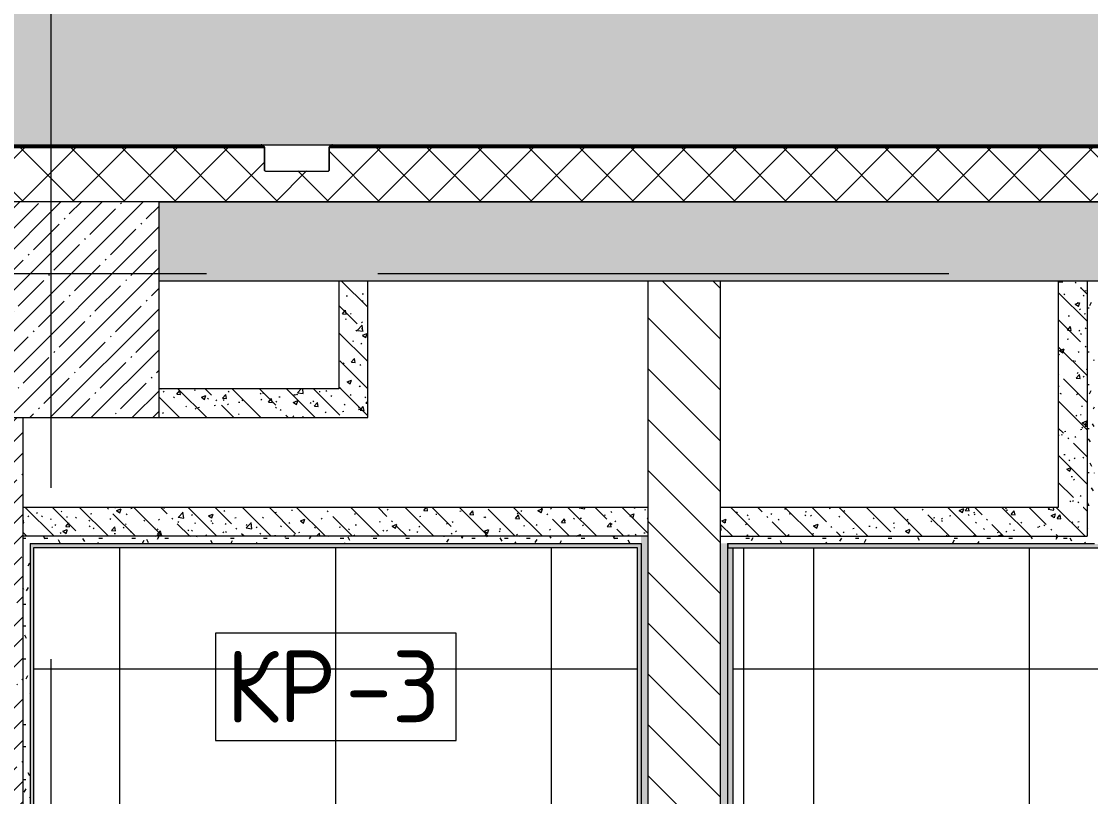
# Model space of a CAD drawing. Header units: millimetres. Extents: x -5368 to 196898, y -8553 to 29000.
# Drawn here: x 13927 to 16900, y 13547 to 15701 of the extents above; entities that cross this region are included whole.
import ezdxf

# ---------------------------------------------------------------- set-up
doc = ezdxf.new("R2010")
doc.units = ezdxf.units.MM
doc.linetypes.add('Осевая', pattern=[3175, 635, -476.25, 1587.5, -476.25])
for name, color, linetype, lineweight in [('A-DETL', 7, 'Continuous', 9), ('A-FLOR-IDEN', 7, 'Continuous', 9), ('A-FLOR-PATT', 7, 'Continuous', 9), ('A-GENM', 7, 'Continuous', 9), ('A-WALL', 7, 'Continuous', 9), ('I-WALL', 7, 'Continuous', 9), ('S-COLS', 7, 'Continuous', 9), ('Оси-2', 7, 'Осевая', 9)]:
    doc.layers.add(name, color=color, linetype=linetype, lineweight=lineweight)
for name, color, linetype, lineweight, true_color in [('A-DETL-GENF-1', 7, 'Continuous', 9, 0xd4d4d4), ('A-GENM-2', 7, 'Continuous', 9, 0x8000ff), ('A-WALL-1', 9, 'Continuous', 9, 0x808080), ('A-WALL-FNSH-1', 9, 'Continuous', 9, 0x808080), ('I-WALL-1', 7, 'Continuous', 9, 0x787878), ('I-WALL-2', 9, 'Continuous', 9, 0x808080), ('S-COLS-1', 9, 'Continuous', 9, 0x808080)]:
    doc.layers.add(name, color=color, linetype=linetype, lineweight=lineweight, true_color=true_color)
doc.styles.add('GOST Common_1', font='GOST_Common.ttf', dxfattribs={"height": 200})
pattern_1 = [(135, (0, 0), (-75.43415, -75.43415), [106.68, -17.78, 3.556, -17.78]), (135, (0, 75.39), (-75.43415, -75.43415), []), (50, (0, 0), (127.5292, -11.1576), [13.335, -146.685]), (355, (0, 0), (-24.6697, 133.74), [10.668, -117.348]), (100.451, (10.63, -0.93), (102.8597, 122.5818), [11.333, -124.663]), (46.184, (0, 35.56), (189.7552, -29.4304), [20.002, -220.027]), (96.636, (15.81, 33.1), (166.1822, 173.1996), [17, -186.995]), (351.184, (0, 35.56), (166.184, 173.1976), [16.002, -176.022]), (21, (17.78, 26.67), (106.13027, -71.58603), [13.335, -146.685]), (326, (17.78, 26.67), (43.2619, 128.93175), [10.668, -117.348]), (71.451, (26.62, 20.7), (149.392, 57.34505), [11.333, -124.663]), (37.5, (0, 0), (2.16223, 59.18836), [3.353, -112.573, 3.353, -115.773, -117.792]), (37.5, (0, 0), (2.16223, 59.18836), [-235.052, 3.353, -114.44]), (7.5, (0, 0), (46.77386, 70.12615), [3.353, -64.567, 3.353, -109.906, -44.894]), (7.5, (0, 0), (46.77386, 70.12615), [-181.178, 3.353, -41.542]), (327.5, (-39.65, 0), (94.91367, -4.01009), [3.353, -41.097, 3.353, -135.331, -184.023]), (327.5, (-39.65, 0), (94.91367, -4.01009), [-183.134, 3.353, -180.67]), (317.5, (-57.43, 0), (103.69057, 17.79882), [3.353, -54.432, 3.353, -88.748, -130.683]), (317.5, (-57.43, 0), (103.69057, 17.79882), [-149.885, 3.353, -127.33])]
pattern_2 = [(45, (0, 0), (-57.02463, 57.02463), []), (45, (57.025, 0), (-57.02463, 57.02463), [100.806, -20.161, 3.353, -16.808])]
pattern_3 = [(0, (0, 0), (121.92, 30.48), [10.058, -81.382, 10.058, -81.382, -487.68]), (0, (0, 0), (121.92, 30.48), [-182.88, 10.058, -172.822, 10.058, -81.382, -213.36]), (0, (0, 0), (121.92, 30.48), [-457.2, 10.058, -50.902, 10.058, -142.342]), (120, (45.72, 15.24), (-87.356454, 90.345817), [10.058, -81.382, 10.058, -81.382, -487.68]), (120, (45.72, 15.24), (-87.356454, 90.345817), [-182.88, 10.058, -172.822, 10.058, -81.382, -213.36]), (120, (45.72, 15.24), (-87.356454, 90.345817), [-457.2, 10.058, -50.902, 10.058, -142.342]), (240, (60.96, 76.2), (-34.563546, -120.825817), [10.058, -81.382, 10.058, -81.382, -487.68]), (240, (60.96, 76.2), (-34.563546, -120.825817), [-182.88, 10.058, -172.822, 10.058, -81.382, -213.36]), (240, (60.96, 76.2), (-34.563546, -120.825817), [-457.2, 10.058, -50.902, 10.058, -142.342])]

# ---------------------------------------------------------------- blocks, each defined once
blk = doc.blocks.new('BSC_Колонна _Прямоугольная - 600х600-V4-План раскладки напольных покрытий 3 этажа в осях 1-12')
at = {"layer": 'S-COLS'}
h = blk.add_hatch(dxfattribs=at)
h.set_pattern_fill('FP_6', color=256, style=0, pattern_type=2)
h.set_pattern_definition([(45, (-14010, -14900), (-57.02463, 57.02463), []), (45, (-13952.975, -14900), (-57.02463, 57.02463), [100.806, -20.161, 3.353, -16.808])])
h.paths.add_polyline_path([(-300, -300), (300, -300), (300, 300), (-300, 300), (-300, 26)])
at = {"layer": 'S-COLS-1'}
for p, q in [((300, 300), (-300, 300)), ((-300, 300), (-300, -300)), ((300, -300), (300, 300)), ((-300, -300), (300, -300))]:
    blk.add_line(p, q, dxfattribs=at)
blk = doc.blocks.new('Уголок вложенный - Уголок вложенный-23964580-План раскладки напольных покрытий 3 этажа в осях 1-12')
at = {"layer": 'A-GENM'}
blk.add_line((14603, 15288), (14603, 15349), dxfattribs=at)
at = {"layer": 'A-GENM', "flags": 128}
for points in [[(14603, 15349), (14602.8, 15351), (14602.1, 15352.9), (14601, 15354.6), (14599.6, 15356), (14597.9, 15357.1), (14596, 15357.8), (14594, 15358)], [(14606, 15285), (14605.3, 15285.1), (14604.7, 15285.3), (14604.1, 15285.7), (14603.7, 15286.1), (14603.3, 15286.7), (14603.1, 15287.3), (14603, 15288)]]:
    blk.add_lwpolyline(points, dxfattribs=at)
blk = doc.blocks.new('Уголок вложенный - Уголок вложенный-V32-План раскладки напольных покрытий 3 этажа в осях 1-12')
at = {"layer": 'A-GENM'}
blk.add_line((14783, 15349), (14783, 15288), dxfattribs=at)
at = {"layer": 'A-GENM', "flags": 128}
for points in [[(14792, 15358), (14790, 15357.8), (14788.1, 15357.1), (14786.4, 15356), (14785, 15354.6), (14783.9, 15352.9), (14783.2, 15351), (14783, 15349)], [(14783, 15288), (14782.9, 15287.3), (14782.7, 15286.7), (14782.3, 15286.1), (14781.9, 15285.7), (14781.3, 15285.3), (14780.7, 15285.1), (14780, 15285)]]:
    blk.add_lwpolyline(points, dxfattribs=at)
blk = doc.blocks.new('Уголок вложенный - Уголок вложенный-V33-План раскладки напольных покрытий 3 этажа в осях 1-12')
at = {"layer": 'A-GENM'}
for p, q in [((14603, 15349), (14603, 15288)), ((14783, 15288), (14783, 15349)), ((14606, 15285), (14780, 15285))]:
    blk.add_line(p, q, dxfattribs=at)
at = {"layer": 'A-GENM', "flags": 128}
for points in [[(14594, 15358), (14596, 15357.8), (14597.9, 15357.1), (14599.6, 15356), (14601, 15354.6), (14602.1, 15352.9), (14602.8, 15351), (14603, 15349)], [(14783, 15349), (14783.2, 15351), (14783.9, 15352.9), (14785, 15354.6), (14786.4, 15356), (14788.1, 15357.1), (14790, 15357.8), (14792, 15358)], [(14603, 15288), (14603.1, 15287.3), (14603.3, 15286.7), (14603.7, 15286.1), (14604.1, 15285.7), (14604.7, 15285.3), (14605.3, 15285.1), (14606, 15285)], [(14780, 15285), (14780.7, 15285.1), (14781.3, 15285.3), (14781.9, 15285.7), (14782.3, 15286.1), (14782.7, 15286.7), (14782.9, 15287.3), (14783, 15288)]]:
    blk.add_lwpolyline(points, dxfattribs=at)
blk = doc.blocks.new('Плинтус - Плинтус керамогранит светло-серый-29857475-План раскладки напольных покрытий 3 этажа в осях 1-12')
at = {"layer": 'A-GENM-2'}
blk.add_hatch(color=256, dxfattribs=at).paths.add_polyline_path([(0, 0), (15, -15), (3117, -15), (3117, 0), (111.9, 0)])
for p, q in [((0, 0), (3117, 0)), ((0, 0), (15, -15)), ((15, -15), (3117, -15)), ((45, -45), (3117, -45))]:
    blk.add_line(p, q, dxfattribs=at)
blk = doc.blocks.new('М_перекрытий_ЭП - Типоразмер-25383776-План раскладки напольных покрытий 3 этажа в осях 1-12')
at = {"layer": 'A-FLOR-IDEN'}
for p, q in [((3.352, 1.578), (-3.336, 1.578)), ((-3.336, 1.578), (-3.336, -1.406)), ((3.352, -1.406), (3.352, 1.578)), ((-3.336, -1.406), (3.352, -1.406))]:
    blk.add_line(p, q, dxfattribs=at)

msp = doc.modelspace()

# ---------------------------------------------------------------- hatches: boundary and pattern name
at = {"layer": 'A-DETL-GENF-1'}
msp.add_hatch(color=256, dxfattribs=at).paths.add_polyline_path([(-268, 14774.9), (-268, 15358), (38747.7, 15358), (38747.7, 23888.3), (33928.1, 23888.3), (33928.1, 27398.1), (-2409.1, 27398.1), (-2409.1, 14774.9), (-1571, 14774.9)])
at = {"layer": 'A-FLOR-PATT'}
h = msp.add_hatch(dxfattribs=at)
h.set_pattern_fill('FP_38', color=256, style=0, pattern_type=2)
h.set_pattern_definition([(270, (17930, 12701), (600, 4e-14), []), (0, (17930, 12701), (0, 600), [])])
h.paths.add_polyline_path([(16330, 10911), (16371.1, 10911), (16465.2, 10936.2), (16465.2, 10911), (16860, 10911.6), (16860, 10940), (16850, 10940), (16850, 10980), (16870, 10980), (16870, 11108), (16910, 11108), (16910, 11120), (16990, 11121), (16990, 11500), (18810, 11501), (18809, 11501), (16989, 11500), (16989, 11120.2), (16911.8, 11120.2), (16911.8, 11135.2), (16974, 11135.2), (16974, 11516), (18794, 11516), (18794, 12008.1), (19954, 12008.1), (19954, 13889), (18599.3, 13889), (18599.3, 14569), (18079.3, 14569), (18079.3, 14949), (16922, 14949), (16922, 14238), (15906, 14238), (15906, 11136), (15961, 11136), (15960, 11121), (15891, 11121), (15891, 14249), (16911, 14250), (16910, 14250), (15890, 14249), (15891, 11120), (15960, 11120), (15960, 11108), (16000, 11108), (16000, 10980), (16020, 10980), (16020, 10940), (16010, 10940), (16010, 10911), (16284.6, 10911)])
h.paths.add_polyline_path([(16766.2, 11164.8), (16693.8, 11164.8), (16730, 11300)])
h = msp.add_hatch(dxfattribs=at)
h.set_pattern_fill('FP_37', color=256, style=0, pattern_type=2)
h.set_pattern_definition([(270, (14800.5, 12701), (600, 4e-14), []), (0, (14800.5, 12701), (0, 600), [])])
h.paths.add_polyline_path([(15163.1, 10910), (15311, 10910), (15311, 10940), (15301, 10940), (15301, 10980), (15321, 10980), (15321, 11108), (15361, 11108), (15361, 11131), (15639, 11131), (15639, 14239), (13962, 14239), (13962, 11431), (14241, 11431), (14241, 11131), (14411, 11131), (14411, 11108), (14451, 11108), (14451, 10980), (14471, 10980), (14471, 10940), (14461, 10940), (14461, 10916.2), (14535.7, 10936.2), (14535.7, 10910), (15065.3, 10910), (15065.3, 10936.2)])
h.paths.add_polyline_path([(14836.7, 11164.8), (14764.3, 11164.8), (14800.5, 11300), (14818.5, 11232.9)])
at = {"layer": 'A-WALL'}
h = msp.add_hatch(dxfattribs=at)
h.set_pattern_fill('FP_11', color=256, style=0, pattern_type=2)
h.set_pattern_definition([(45, (0, 0), (-70.71068, 70.71068), []), (135, (0, 0), (-70.71068, -70.71068), [])])
h.paths.add_polyline_path([(38747.7, 15200), (38747.7, 15350), (37810, 15350), (37810, 15200), (38604.1, 15200)])
h.paths.add_polyline_path([(34660, 15200), (35410, 15200), (35410, 15350), (34660, 15350)])
h.paths.add_polyline_path([(32110, 15200), (32110, 15350), (30017, 15349), (30017, 15288), (30014, 15285), (29240, 15285), (29237, 15288), (29236.3, 15350), (25610.3, 15349), (25610.3, 15288), (25607.3, 15285), (24433.3, 15285), (24430.3, 15288), (24429.5, 15350), (19790, 15349), (19790, 15288), (19787, 15285), (19013, 15285), (19010, 15288), (19009.3, 15350), (14783, 15349), (14781.9, 15285.7), (14780, 15285), (14603.7, 15286.1), (14603, 15288), (14602.3, 15350), (12860, 15350), (12860, 15200), (31393.2, 15200)])
h.paths.add_polyline_path([(8043.6, 15200), (8260, 15200), (8260, 15350), (7660, 15350), (7660, 15200)])
h.paths.add_polyline_path([(9417.1, 15200), (9760, 15200), (9760, 15350), (9160, 15350), (9160, 15200)])
h.paths.add_polyline_path([(6160, 15200), (6760, 15200), (6760, 15350), (40, 15350), (40, 15293), (-110, 15293), (-110, 15200), (5296.5, 15200)])
h.paths.add_polyline_path([(33110.1, 15200), (33240, 15200), (33240, 15350), (33010, 15350), (33010, 15200)])
h.paths.add_polyline_path([(33760, 15200), (33760, 15350), (33610, 15350), (33610, 15200)])
at = {"layer": 'I-WALL'}
h = msp.add_hatch(dxfattribs=at)
h.set_pattern_fill('FP_12', color=256, style=0, pattern_type=2)
h.set_pattern_definition(pattern_2)
h.paths.add_polyline_path([(23152.1, 14980), (25810, 14980), (25810, 15200), (22510, 15200), (22510, 14980)])
h.paths.add_polyline_path([(21910, 14980), (21910, 15200), (18710.3, 15200), (18710.3, 14980), (20405.1, 14980)])
h.paths.add_polyline_path([(30790, 14980), (32110, 14980), (32110, 15200), (30610, 15200), (30610, 14980)])
h.paths.add_polyline_path([(26410, 14980), (30010, 14980), (30010, 15200), (26410, 15200), (26410, 15094.6)])
h.paths.add_polyline_path([(16810, 14980), (18110.3, 14980), (18110.3, 15200), (14310, 15200), (14310, 14980), (16284.6, 14980)])
h = msp.add_hatch(dxfattribs=at)
h.set_pattern_fill('FP_10', color=256, style=0, pattern_type=2)
h.set_pattern_definition([(135, (0, 0), (-70.7107, -70.7107), [])])
h.paths.add_polyline_path([(15670, 11100), (15870, 11100), (15870, 14980), (15670, 14980), (15670, 11232.9)])
h = msp.add_hatch(dxfattribs=at)
h.set_pattern_fill('FP_12', color=256, style=0, pattern_type=2)
h.set_pattern_definition(pattern_2)
h.paths.add_polyline_path([(13711, 11400), (13931, 11400), (13931, 14600), (13711, 14600), (13711, 11760.5)])
for points in [[(15639, 14239), (15650, 14239), (15650, 14250), (13951, 14250), (13951, 14239), (14911.1, 14239)], [(16922, 14238), (16922, 14249), (15891, 14249), (15891, 14238), (16284.6, 14238)], [(13962, 11420), (13962, 14239), (13951, 14239), (13951, 11420)], [(15639, 11131), (15650, 11131), (15650, 14239), (15639, 14239), (15639, 11232.9)]]:
    msp.add_hatch(color=256, dxfattribs=at).paths.add_polyline_path(points)
at = {"layer": 'I-WALL-1'}
h = msp.add_hatch(dxfattribs=at)
h.set_pattern_fill('FP_19', color=256, style=0, pattern_type=2)
h.set_pattern_definition(pattern_1)
h.paths.add_polyline_path([(14890, 14680), (14890, 14980), (14810, 14980), (14810, 14680)])
h = msp.add_hatch(dxfattribs=at)
h.set_pattern_fill('FP_19', color=256, style=0, pattern_type=2)
h.set_pattern_definition(pattern_1)
h.paths.add_polyline_path([(16810, 14350), (16890, 14350), (16890, 14980), (16810, 14980), (16810, 14926)])
h = msp.add_hatch(dxfattribs=at)
h.set_pattern_fill('FP_19', color=256, style=0, pattern_type=2)
h.set_pattern_definition(pattern_1)
h.paths.add_polyline_path([(14310, 14600), (14890, 14600), (14890, 14680), (14310, 14680)])
h = msp.add_hatch(dxfattribs=at)
h.set_pattern_fill('FP_19', color=256, style=0, pattern_type=2)
h.set_pattern_definition(pattern_1)
h.paths.add_polyline_path([(15650, 14270), (15670, 14270), (15670, 14350), (13931, 14350), (13931, 14270), (14911.1, 14270)])
h = msp.add_hatch(dxfattribs=at)
h.set_pattern_fill('FP_19', color=256, style=0, pattern_type=2)
h.set_pattern_definition(pattern_1)
h.paths.add_polyline_path([(16890, 14270), (16890, 14350), (15870, 14350), (15870, 14270), (16284.6, 14270)])
at = {"layer": 'I-WALL-2'}
h = msp.add_hatch(dxfattribs=at)
h.set_pattern_fill('FP_36', color=256, style=0, pattern_type=2)
h.set_pattern_definition(pattern_3)
h.paths.add_polyline_path([(16971.4, 14960), (18090.3, 14960), (18090.3, 14980), (16890, 14980), (16890, 14960), (16910, 14960)])
h = msp.add_hatch(dxfattribs=at)
h.set_pattern_fill('FP_36', color=256, style=0, pattern_type=2)
h.set_pattern_definition(pattern_3)
h.paths.add_polyline_path([(16910, 14250), (16910, 14960), (16890, 14960), (16890, 14250)])
h = msp.add_hatch(dxfattribs=at)
h.set_pattern_fill('FP_36', color=256, style=0, pattern_type=2)
h.set_pattern_definition(pattern_3)
h.paths.add_polyline_path([(15650, 14250), (15650, 14270), (13931, 14270), (13931, 14250), (14911.1, 14250)])
h = msp.add_hatch(dxfattribs=at)
h.set_pattern_fill('FP_36', color=256, style=0, pattern_type=2)
h.set_pattern_definition(pattern_3)
h.paths.add_polyline_path([(13931, 11400), (13951, 11400), (13951, 14250), (13931, 14250), (13931, 11760.5)])
h = msp.add_hatch(dxfattribs=at)
h.set_pattern_fill('FP_36', color=256, style=0, pattern_type=2)
h.set_pattern_definition(pattern_3)
h.paths.add_polyline_path([(15670, 11100), (15670, 14270), (15650, 14270), (15650, 11100)])
h = msp.add_hatch(dxfattribs=at)
h.set_pattern_fill('FP_36', color=256, style=0, pattern_type=2)
h.set_pattern_definition(pattern_3)
h.paths.add_polyline_path([(16890, 14250), (16890, 14270), (15870, 14270), (15870, 14250), (16284.6, 14250)])
h = msp.add_hatch(dxfattribs=at)
h.set_pattern_fill('FP_36', color=256, style=0, pattern_type=2)
h.set_pattern_definition(pattern_3)
h.paths.add_polyline_path([(15870, 11100), (15890, 11100), (15890, 14250), (15870, 14250), (15870, 11232.9)])

# ---------------------------------------------------------------- linework, layer by layer
at = {"layer": 'A-DETL'}
msp.add_line((-268, 15358), (38747.7, 15358), dxfattribs=at)
at = {"layer": 'A-WALL'}
for p, q in [((14602, 15353), (12860, 15353)), ((14602.9, 15350), (12860, 15350)), ((19009.9, 15350), (14783.1, 15350)), ((19009.2, 15353), (14784, 15353)), ((18110.3, 15200), (14310, 15200)), ((14310, 14980), (18110.3, 14980)), ((15870, 14980), (15870, 11100)), ((16890, 14980), (16890, 14270)), ((13931, 14600), (13931, 11400)), ((15670, 14270), (13931, 14270)), ((13951, 14250), (15650, 14250)), ((13951, 14250), (13951, 11420)), ((15650, 14250), (15650, 11120)), ((15890, 14250), (15890, 11120)), ((15891, 14249), (15891, 14238))]:
    msp.add_line(p, q, dxfattribs=at)
at = {"layer": 'A-WALL-1'}
for p, q in [((14310, 15200), (21910, 15200)), ((14810, 14980), (14810, 14680)), ((14890, 14600), (14890, 14980)), ((15670, 11100), (15670, 14980)), ((16810, 14980), (16810, 14350)), ((14810, 14680), (14310, 14680)), ((14310, 14600), (14890, 14600)), ((15670, 14350), (13931, 14350)), ((16810, 14350), (15870, 14350)), ((15870, 14270), (16890, 14270)), ((15890, 14250), (16910, 14250))]:
    msp.add_line(p, q, dxfattribs=at)
at = {"layer": 'A-WALL-FNSH-1'}
for p, q in [((16911, 14249), (15890, 14249)), ((13962, 14239), (15639, 14239)), ((13962, 11431), (13962, 14239)), ((15639, 14239), (15639, 11131)), ((15891, 11121), (15891, 14238)), ((15891, 14238), (16922, 14238))]:
    msp.add_line(p, q, dxfattribs=at)
at = {"layer": 'Оси-2'}
for p, q in [((14010, 593.7), (14010, 24898.1)), ((-2068.1, 15000), (35660, 15000))]:
    msp.add_line(p, q, dxfattribs=at)

# ---------------------------------------------------------------- block references
at = {"layer": 'A-FLOR-IDEN', "xscale": 99.99999999999993, "yscale": 99.99999999999993, "zscale": 99.99999999999993}
msp.add_blockref('М_перекрытий_ЭП - Типоразмер-25383776-План раскладки напольных покрытий 3 этажа в осях 1-12', (14800.5, 13842.9), dxfattribs=at)
at = {"layer": 'A-GENM'}
for name in ['Уголок вложенный - Уголок вложенный-23964580-План раскладки напольных покрытий 3 этажа в осях 1-12', 'Уголок вложенный - Уголок вложенный-V33-План раскладки напольных покрытий 3 этажа в осях 1-12', 'Уголок вложенный - Уголок вложенный-V32-План раскладки напольных покрытий 3 этажа в осях 1-12']:
    msp.add_blockref(name, (0, 0), dxfattribs=at)
at = {"layer": 'A-GENM-2', "rotation": 89.99999999999991}
msp.add_blockref('Плинтус - Плинтус керамогранит светло-серый-29857475-План раскладки напольных покрытий 3 этажа в осях 1-12', (15891, 11121), dxfattribs=at)
at = {"layer": 'S-COLS'}
msp.add_blockref('BSC_Колонна _Прямоугольная - 600х600-V4-План раскладки напольных покрытий 3 этажа в осях 1-12', (14010, 14900), dxfattribs=at)

# ---------------------------------------------------------------- texts
at = {"layer": 'A-FLOR-IDEN', "char_height": 200, "attachment_point": 1, "style": 'GOST Common_1'}
for s, insert, width in [('КР', (14496.9, 13952.7), 400.844), ('-3', (14827.6, 13952.7), 344.726)]:
    msp.add_mtext(s, dxfattribs=dict(at, insert=insert, width=width))

doc.saveas('drawing.dxf')
